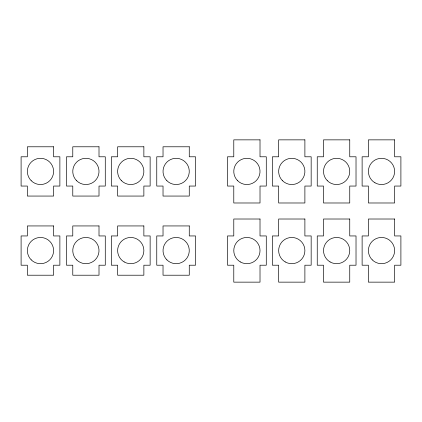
<?xml version="1.0" encoding="UTF-8"?>
<svg xmlns="http://www.w3.org/2000/svg" width="422" height="422" viewBox="0 0 422 422"><rect width="100%" height="100%" fill="white"/><g stroke="black" fill="none" stroke-linecap="round" stroke-linejoin="round"><path stroke-width="0.63" d="M260.015 139.856L233.783 139.856L233.783 156.789L227.511 156.789L227.511 186.055L233.783 186.055L233.783 202.987L260.015 202.987L260.015 186.055L266.282 186.055L266.282 156.789L260.015 156.789L260.015 139.856M304.89 139.856L278.657 139.856L278.657 156.789L272.39 156.789L272.39 186.055L278.657 186.055L278.657 202.987L304.89 202.987L304.89 186.055L311.162 186.055L311.162 156.789L304.89 156.789L304.89 139.856M349.748 139.856L323.516 139.856L323.516 156.789L317.244 156.789L317.244 186.055L323.516 186.055L323.516 202.987L349.748 202.987L349.748 186.055L356.02 186.055L356.02 156.789L349.748 156.789L349.748 139.856M394.628 139.856L368.395 139.856L368.395 156.789L362.123 156.789L362.123 186.055L368.395 186.055L368.395 202.987L394.628 202.987L394.628 186.055L400.9 186.055L400.9 156.789L394.628 156.789L394.628 139.856M53.605 146.787L27.372 146.787L27.372 156.789L21.1 156.789L21.1 186.055L27.372 186.055L27.372 196.061L53.605 196.061L53.605 186.055L59.877 186.055L59.877 156.789L53.605 156.789L53.605 146.787M99.006 146.787L72.774 146.787L72.774 156.789L66.502 156.789L66.502 186.055L72.774 186.055L72.774 196.061L99.006 196.061L99.006 186.055L105.278 186.055L105.278 156.789L99.006 156.789L99.006 146.787M143.865 146.787L117.632 146.787L117.632 156.789L111.361 156.789L111.361 186.055L117.632 186.055L117.632 196.061L143.865 196.061L143.865 186.055L150.137 186.055L150.137 156.789L143.865 156.789L143.865 146.787M189.267 146.787L163.029 146.787L163.029 156.789L156.762 156.789L156.762 186.055L163.029 186.055L163.029 196.061L189.267 196.061L189.267 186.055L195.534 186.055L195.534 156.789L189.267 156.789L189.267 146.787M260.015 219.013L233.783 219.013L233.783 235.945L227.511 235.945L227.511 265.211L233.783 265.211L233.783 282.144L260.015 282.144L260.015 265.211L266.282 265.211L266.282 235.945L260.015 235.945L260.015 219.013M304.89 219.013L278.657 219.013L278.657 235.945L272.39 235.945L272.39 265.211L278.657 265.211L278.657 282.144L304.89 282.144L304.89 265.211L311.162 265.211L311.162 235.945L304.89 235.945L304.89 219.013M349.748 219.013L323.516 219.013L323.516 235.945L317.244 235.945L317.244 265.211L323.516 265.211L323.516 282.144L349.748 282.144L349.748 265.211L356.02 265.211L356.02 235.945L349.748 235.945L349.748 219.013M394.628 219.013L368.395 219.013L368.395 235.945L362.123 235.945L362.123 265.211L368.395 265.211L368.395 282.144L394.628 282.144L394.628 265.211L400.9 265.211L400.9 235.945L394.628 235.945L394.628 219.013M53.605 225.939L27.372 225.939L27.372 235.945L21.1 235.945L21.1 265.211L27.372 265.211L27.372 275.213L53.605 275.213L53.605 265.211L59.877 265.211L59.877 235.945L53.605 235.945L53.605 225.939M99.006 225.939L72.774 225.939L72.774 235.945L66.502 235.945L66.502 265.211L72.774 265.211L72.774 275.213L99.006 275.213L99.006 265.211L105.278 265.211L105.278 235.945L99.006 235.945L99.006 225.939M143.865 225.939L117.632 225.939L117.632 235.945L111.361 235.945L111.361 265.211L117.632 265.211L117.632 275.213L143.865 275.213L143.865 265.211L150.137 265.211L150.137 235.945L143.865 235.945L143.865 225.939M189.267 225.939L163.029 225.939L163.029 235.945L156.762 235.945L156.762 265.211L163.029 265.211L163.029 275.213L189.267 275.213L189.267 265.211L195.534 265.211L195.534 235.945L189.267 235.945L189.267 225.939M31.212 259.852A13.119 13.119 0 0 0 53.156 253.97A13.119 13.119 0 0 0 37.094 237.908A13.119 13.119 0 0 0 31.212 259.852M240.34 261.935A13.119 13.119 0 0 0 260.015 250.578A13.119 13.119 0 0 0 240.34 239.216A13.119 13.119 0 0 0 240.34 261.935M76.614 259.852A13.119 13.119 0 0 0 98.558 253.97A13.119 13.119 0 0 0 82.496 237.908A13.119 13.119 0 0 0 76.614 259.852M166.875 259.852A13.119 13.119 0 0 0 188.819 253.97A13.119 13.119 0 0 0 172.751 237.908A13.119 13.119 0 0 0 166.875 259.852M124.189 261.935A13.119 13.119 0 0 0 143.865 250.578A13.119 13.119 0 0 0 124.189 239.216A13.119 13.119 0 0 0 124.189 261.935M285.219 261.935A13.119 13.119 0 0 0 304.89 250.578A13.119 13.119 0 0 0 285.219 239.216A13.119 13.119 0 0 0 285.219 261.935M330.078 261.935A13.119 13.119 0 0 0 349.748 250.578A13.119 13.119 0 0 0 330.078 239.216A13.119 13.119 0 0 0 330.078 261.935M372.236 259.852A13.119 13.119 0 0 0 394.18 253.97A13.119 13.119 0 0 0 378.117 237.908A13.119 13.119 0 0 0 372.236 259.852M166.875 180.7A13.119 13.119 0 0 0 188.819 174.819A13.119 13.119 0 0 0 172.751 158.751A13.119 13.119 0 0 0 166.875 180.7M31.212 180.7A13.119 13.119 0 0 0 53.156 174.819A13.119 13.119 0 0 0 37.094 158.751A13.119 13.119 0 0 0 31.212 180.7M121.473 180.7A13.119 13.119 0 0 0 143.417 174.819A13.119 13.119 0 0 0 127.354 158.751A13.119 13.119 0 0 0 121.473 180.7M327.361 180.7A13.119 13.119 0 0 0 349.305 174.819A13.119 13.119 0 0 0 333.238 158.751A13.119 13.119 0 0 0 327.361 180.7M374.952 182.784A13.119 13.119 0 0 0 394.628 171.422A13.119 13.119 0 0 0 374.952 160.065A13.119 13.119 0 0 0 374.952 182.784M282.503 180.7A13.119 13.119 0 0 0 304.447 174.819A13.119 13.119 0 0 0 288.379 158.751A13.119 13.119 0 0 0 282.503 180.7M76.614 180.7A13.119 13.119 0 0 0 98.558 174.819A13.119 13.119 0 0 0 82.496 158.751A13.119 13.119 0 0 0 76.614 180.7M237.623 180.7A13.119 13.119 0 0 0 259.567 174.819A13.119 13.119 0 0 0 243.505 158.751A13.119 13.119 0 0 0 237.623 180.7"/></g></svg>
